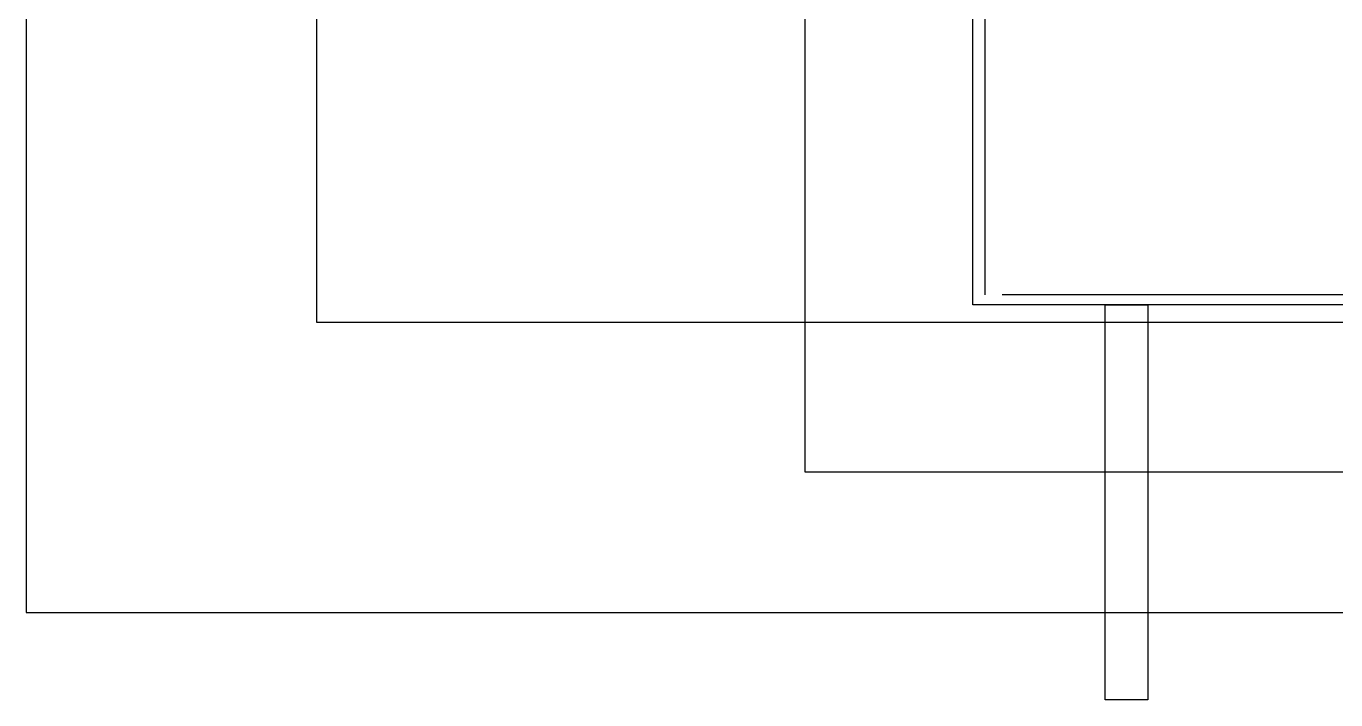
# Model space of a CAD drawing. Header units: metres. Extents: x 531277 to 531898, y 2673784 to 2674172.
# Drawn here: x 531472.6613 to 531472.9997, y 2673972.48 to 2673972.654 of the extents above; entities that cross this region are included whole.
import ezdxf

# ---------------------------------------------------------------- set-up
doc = ezdxf.new("R2010")
doc.units = ezdxf.units.M
doc.header["$MEASUREMENT"] = 0
doc.linetypes.add('PDF_IMPORT', pattern=[1, 0.8, -0.2])
doc.layers.add('IDT', color=7, linetype='Continuous')

# ---------------------------------------------------------------- blocks, each defined once
blk = doc.blocks.new('IDT')
at = {"layer": 'IDT', "color": 0, "lineweight": 25}
for p, q in [((27.11615, 21.5809), (27.11615, 21.68299)), ((27.11615, 21.68299), (27.12713, 21.68299)), ((27.12713, 21.68299), (27.12713, 21.5809)), ((26.80793, 21.62419), (27.20467, 21.62419)), ((27.20467, 21.62419), (27.20467, 20.89662)), ((26.85058, 21.5809), (27.16138, 21.5809)), ((27.12713, 21.5809), (27.11615, 21.5809)), ((27.16138, 21.5809), (27.16138, 20.93992))]:
    blk.add_line(p, q, dxfattribs=at)
at = {"layer": 'IDT', "color": 7}
for p, q in [((27.40598, 21.66041), (26.60598, 21.66041)), ((27.40598, 20.86041), (27.40598, 21.66041))]:
    blk.add_line(p, q, dxfattribs=at)
at = {"layer": 'IDT', "color": 253}
for p, q in [((27.33098, 21.58541), (26.68098, 21.58541)), ((27.33098, 20.93541), (27.33098, 21.58541))]:
    blk.add_line(p, q, dxfattribs=at)
at = {"layer": 'IDT', "color": 0, "linetype": 'PDF_IMPORT', "lineweight": 25, "ltscale": 0.051667}
for p, q in [((26.85381, 21.57832), (27.15815, 21.57832)), ((27.15815, 21.57832), (27.15815, 20.94315))]:
    blk.add_line(p, q, dxfattribs=at)

msp = doc.modelspace()

# ---------------------------------------------------------------- block references
at = {"layer": 'IDT', "color": 8, "rotation": 180}
msp.add_blockref('IDT', (531500.06728, 2673994.16297), dxfattribs=at)

doc.saveas('drawing.dxf')
